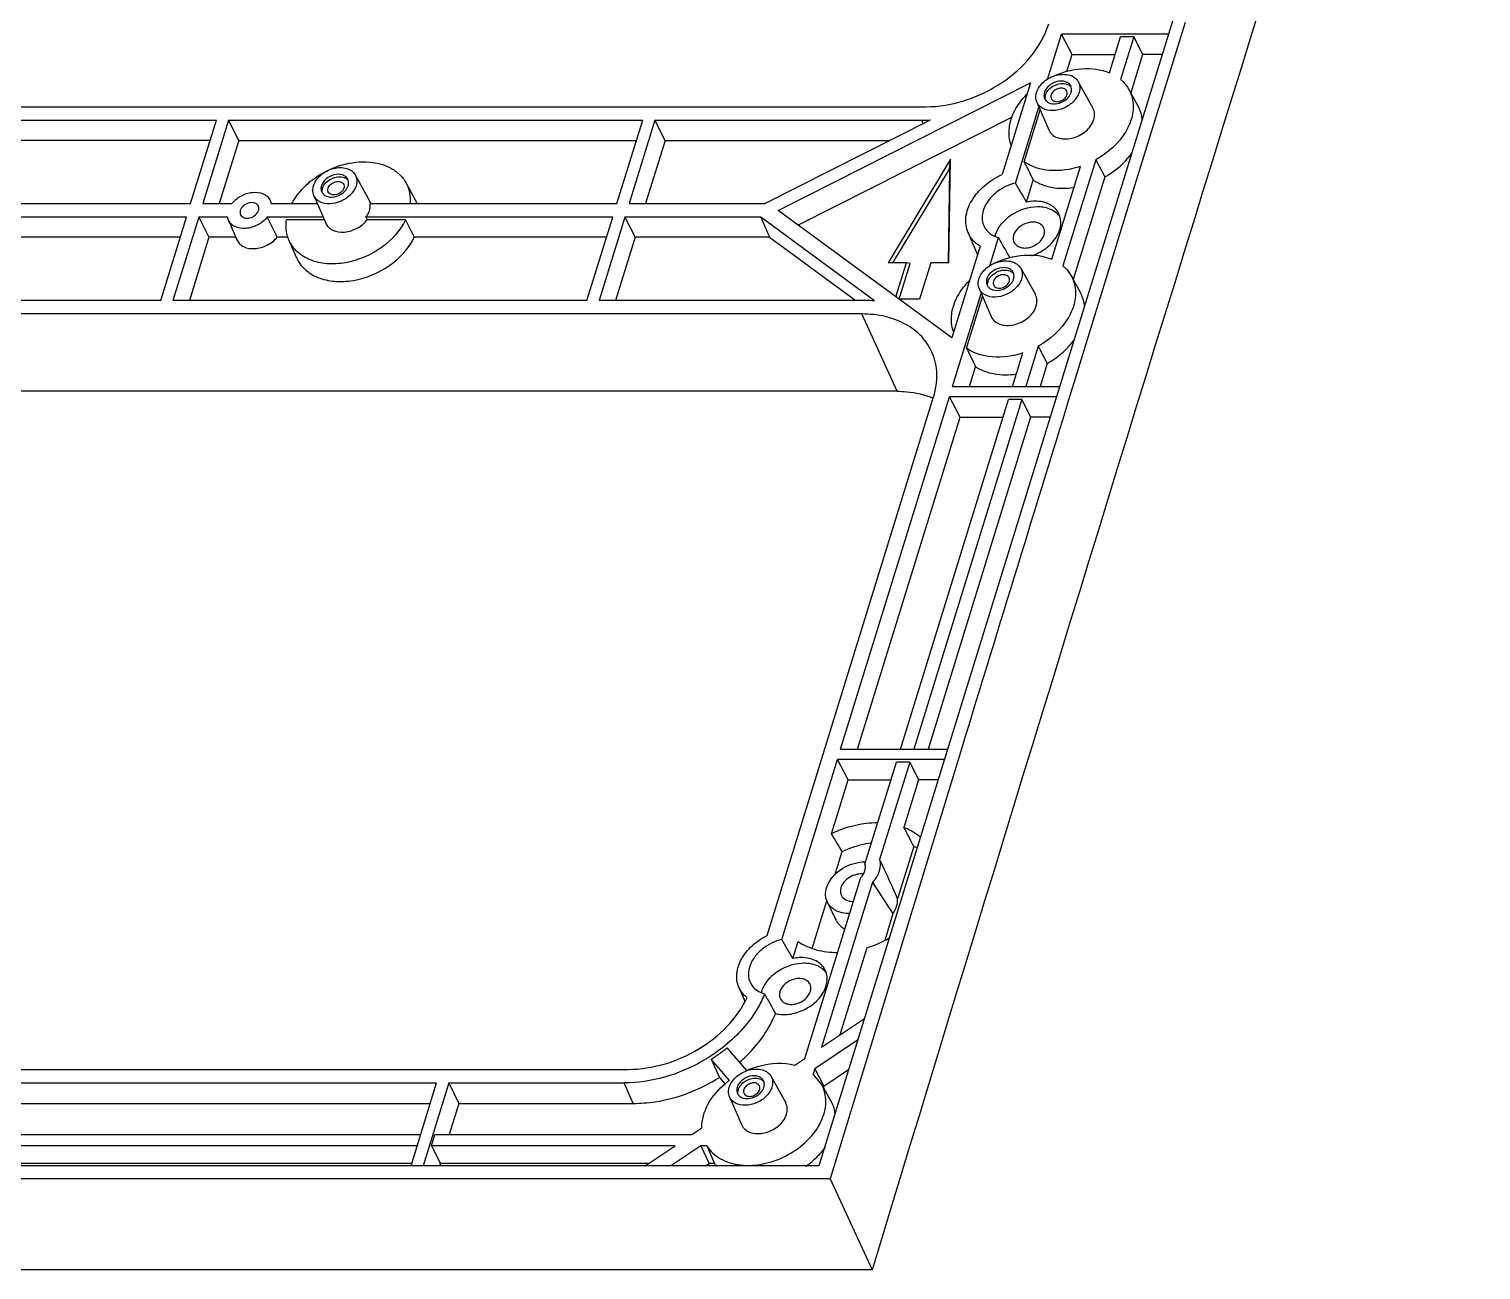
# Model space of a CAD drawing. Extents: x -1094 to 5067, y -562 to 305.
# Drawn here: x 143.8 to 198.7, y -179.6 to -132.7 of the extents above; entities that cross this region are included whole.
import ezdxf

# ---------------------------------------------------------------- set-up
doc = ezdxf.new("R2010")
doc.units = 0
doc.header["$LTSCALE"] = 1.21
doc.header["$MEASUREMENT"] = 0
doc.layers.get('0').update_dxf_attribs({"linetype": 'CONTINUOUS'})

msp = doc.modelspace()

# ---------------------------------------------------------------- linework, layer by layer
at = {"color": 7, "linetype": 'Continuous'}
for p, q in [((196.527, -101.523), (173.628, -175.625)), ((182.275, -134.556), (182.803, -132.848)), ((186.847, -132.848), (182.803, -132.848)), ((183.208, -133.611), (182.803, -132.848)), ((187.482, -132.401), (185.572, -138.574)), ((184.619, -134.303), (185.038, -132.946)), ((185.538, -132.946), (185.038, -132.946)), ((185.538, -132.946), (185.041, -134.556)), ((185.538, -132.946), (185.875, -133.611)), ((183.011, -134.251), (183.208, -133.611)), ((183.208, -133.611), (184.833, -133.611)), ((185.875, -133.611), (185.426, -135.065)), ((186.611, -133.611), (185.875, -133.611)), ((172.091, -139.507), (181.637, -134.685)), ((181.637, -134.685), (180.566, -138.15)), ((183.442, -134.643), (183.996, -135.642)), ((185.352, -134.932), (185.697, -135.552)), ((108.685, -135.59), (177.673, -135.59)), ((181.064, -138.476), (181.952, -135.601)), ((181.872, -135.414), (182.323, -136.463)), ((135.193, -136.099), (150.851, -136.099)), ((149.876, -139.252), (150.851, -136.099)), ((151.311, -136.099), (150.337, -139.252)), ((151.311, -136.099), (166.969, -136.099)), ((151.698, -136.862), (151.311, -136.099)), ((165.995, -139.252), (166.969, -136.099)), ((167.43, -136.099), (166.456, -139.252)), ((167.43, -136.099), (177.516, -136.099)), ((167.816, -136.862), (167.43, -136.099)), ((171.589, -139.252), (177.853, -136.088)), ((180.94, -135.982), (172.853, -140.066)), ((177.57, -136.218), (177.516, -136.099)), ((181.396, -137.668), (182, -135.712)), ((150.615, -136.862), (135.579, -136.862)), ((151.698, -136.862), (150.959, -139.252)), ((151.698, -136.862), (166.734, -136.862)), ((167.816, -136.862), (167.078, -139.252)), ((167.816, -136.862), (176.321, -136.862)), ((178.611, -137.574), (176.249, -141.49)), ((178.552, -141.49), (178.611, -137.574)), ((178.57, -137.947), (178.611, -137.574)), ((184.102, -137.593), (182.862, -141.606)), ((184.102, -137.593), (184.444, -138.244)), ((156.102, -138.168), (156.656, -139.167)), ((176.434, -141.49), (178.57, -137.947)), ((178.57, -137.947), (178.517, -141.49)), ((182.44, -141.353), (183.524, -137.846)), ((184.444, -138.244), (183.247, -142.115)), ((158.013, -138.457), (158.357, -139.077)), ((181.483, -139.193), (181.739, -138.366)), ((185.572, -138.574), (183.249, -146.109)), ((134.218, -139.252), (149.876, -139.252)), ((150.337, -139.252), (151.431, -139.252)), ((152.875, -139.101), (152.927, -139.252)), ((152.927, -139.252), (154.667, -139.252)), ((154.532, -138.939), (154.983, -139.988)), ((156.663, -139.252), (165.995, -139.252)), ((166.456, -139.252), (171.589, -139.252)), ((149.719, -139.761), (134.061, -139.761)), ((148.745, -142.914), (149.719, -139.761)), ((150.18, -139.761), (149.205, -142.914)), ((151.274, -139.761), (150.18, -139.761)), ((150.18, -139.761), (150.566, -140.524)), ((151.306, -139.871), (151.274, -139.761)), ((151.305, -139.871), (151.626, -140.619)), ((154.885, -139.761), (152.77, -139.761)), ((152.77, -139.761), (153.144, -140.524)), ((154.927, -139.858), (153.501, -139.858)), ((165.838, -139.761), (156.506, -139.761)), ((156.506, -139.761), (156.554, -139.858)), ((158, -139.858), (156.554, -139.858)), ((158, -139.858), (158.332, -140.524)), ((164.863, -142.914), (165.838, -139.761)), ((166.298, -139.761), (165.324, -142.914)), ((171.432, -139.761), (166.298, -139.761)), ((166.298, -139.761), (166.685, -140.524)), ((175.74, -142.925), (171.432, -139.761)), ((171.432, -139.761), (171.768, -140.524)), ((178.657, -144.328), (172.091, -139.507)), ((149.483, -140.524), (134.447, -140.524)), ((150.566, -140.524), (149.827, -142.914)), ((151.597, -140.524), (150.566, -140.524)), ((153.558, -140.524), (153.144, -140.524)), ((165.602, -140.524), (158.332, -140.524)), ((166.685, -140.524), (165.946, -142.914)), ((171.768, -140.524), (166.685, -140.524)), ((171.768, -140.524), (175.023, -142.914)), ((179.274, -140.35), (179.595, -141.098)), ((180.097, -141.606), (180.427, -140.537)), ((153.591, -140.627), (153.871, -141.279)), ((179.728, -140.863), (178.657, -144.328)), ((176.94, -141.49), (176.249, -141.49)), ((176.543, -142.775), (176.94, -141.49)), ((176.671, -142.861), (177.087, -141.516)), ((177.087, -141.516), (176.94, -141.49)), ((177.861, -141.49), (177.438, -142.861)), ((178.552, -141.49), (177.861, -141.49)), ((181.263, -141.693), (181.817, -142.692)), ((183.174, -141.982), (183.518, -142.602)), ((178.688, -146.165), (179.774, -142.651)), ((179.693, -142.464), (180.144, -143.513)), ((148.745, -142.914), (133.087, -142.914)), ((164.863, -142.914), (149.205, -142.914)), ((175.41, -142.914), (165.324, -142.914)), ((177.438, -142.861), (176.66, -142.861)), ((179.217, -144.717), (179.821, -142.762)), ((175.252, -143.423), (106.265, -143.423)), ((176.587, -146.343), (175.252, -143.423)), ((180.953, -146.165), (181.345, -144.896)), ((181.924, -144.643), (181.453, -146.165)), ((181.924, -144.643), (182.265, -145.294)), ((179.329, -146.165), (179.56, -145.416)), ((182.265, -145.294), (181.996, -146.165)), ((176.587, -146.343), (107.599, -146.343)), ((171.678, -166.912), (177.968, -146.556)), ((174.452, -159.873), (178.567, -146.556)), ((182.611, -146.556), (178.567, -146.556)), ((178.972, -147.319), (178.567, -146.556)), ((178.688, -146.165), (182.732, -146.165)), ((176.717, -159.873), (180.802, -146.654)), ((181.302, -146.654), (177.217, -159.873)), ((181.302, -146.654), (180.802, -146.654)), ((181.302, -146.654), (181.639, -147.319)), ((175.093, -159.873), (178.972, -147.319)), ((181.639, -147.319), (177.76, -159.873)), ((178.972, -147.319), (180.597, -147.319)), ((182.375, -147.319), (181.639, -147.319)), ((172.228, -167.067), (174.331, -160.265)), ((179.035, -159.825), (174.063, -176.115)), ((178.375, -160.265), (174.331, -160.265)), ((174.736, -161.027), (174.331, -160.265)), ((174.452, -159.873), (178.496, -159.873)), ((175.375, -164.217), (176.566, -160.362)), ((177.066, -160.362), (175.93, -164.038)), ((177.066, -160.362), (176.566, -160.362)), ((177.066, -160.362), (177.403, -161.027)), ((174.104, -163.073), (174.736, -161.027)), ((174.736, -161.027), (176.36, -161.027)), ((177.403, -161.027), (176.845, -162.834)), ((178.139, -161.027), (177.403, -161.027)), ((177.22, -163.546), (176.609, -165.524)), ((174.236, -164.632), (174.51, -163.743)), ((173.106, -171.559), (175.218, -164.723)), ((175.663, -164.903), (173.737, -171.134)), ((173.38, -167.402), (173.935, -165.604)), ((174.297, -166.358), (173.954, -165.658)), ((176.434, -166.09), (176.12, -167.106)), ((172.648, -167.784), (172.846, -167.142)), ((175.439, -167.381), (174.422, -170.672)), ((170.604, -168.866), (170.834, -169.4)), ((171.044, -168.704), (171.096, -168.793)), ((173.737, -171.134), (175.352, -170.047)), ((170.155, -171.161), (170.898, -172.018)), ((175.097, -170.87), (173.483, -171.957)), ((170.253, -172.39), (169.562, -171.593)), ((169.562, -171.593), (169.87, -172.279)), ((172.728, -171.813), (173.106, -171.559)), ((138.856, -171.975), (166.429, -171.975)), ((169.87, -172.279), (170.09, -172.532)), ((171.822, -172.243), (172.377, -173.242)), ((173.483, -171.957), (173.421, -172.156)), ((173.733, -172.532), (173.421, -172.156)), ((173.483, -171.957), (173.825, -172.606)), ((173.825, -172.606), (174.754, -171.98)), ((141.219, -172.485), (159.179, -172.485)), ((158.209, -175.625), (159.179, -172.485)), ((159.64, -172.485), (158.669, -175.625)), ((159.64, -172.485), (166.272, -172.485)), ((159.64, -172.485), (160.021, -173.263)), ((166.615, -173.263), (166.272, -172.485)), ((173.733, -172.532), (174.077, -173.152)), ((173.825, -172.606), (173.807, -172.665)), ((141.6, -173.263), (158.939, -173.263)), ((160.021, -173.263), (159.657, -174.441)), ((160.021, -173.263), (166.615, -173.263)), ((170.252, -173.013), (170.703, -174.063)), ((140.693, -174.441), (158.575, -174.441)), ((158.983, -174.866), (159.115, -174.441)), ((159.115, -174.441), (168.827, -174.441)), ((168.827, -174.441), (169.204, -174.187)), ((158.443, -174.866), (140.562, -174.866)), ((168.195, -174.866), (158.983, -174.866)), ((158.983, -174.866), (159.32, -175.531)), ((167.068, -175.625), (168.195, -174.866)), ((169.163, -174.866), (168.036, -175.625)), ((169.397, -174.866), (169.163, -174.866)), ((169.163, -174.866), (169.481, -175.531)), ((169.397, -174.866), (169.685, -175.531)), ((173.628, -175.625), (86.495, -175.625)), ((158.238, -175.531), (140.899, -175.531)), ((159.32, -175.531), (159.291, -175.625)), ((167.208, -175.531), (159.32, -175.531)), ((169.341, -175.625), (169.481, -175.531)), ((169.685, -175.531), (169.481, -175.531)), ((174.063, -176.115), (85.768, -176.115)), ((174.063, -176.115), (175.643, -179.557)), ((175.643, -179.557), (88.027, -179.557))]:
    msp.add_line(p, q, dxfattribs=at)
for centre, radius, start, end in [((8520.52, -2717.508), 8722.279, 162.5714954, 163.0837617), ((182.625, -134.849), 0.586, 321.2933, 324.404), ((177.514, -130.91), 5.189, 270.0186, 273.7499), ((156.433, -140.896), 3.204, 127.0254, 129.7373), ((156.362, -140.811), 3.094, 129.7232, 134.2649), ((155.286, -138.374), 0.586, 321.2933, 324.404), ((156.226, -139.405), 0.492, 19.3394, 28.9526), ((157.215, -139.711), 1.307, 20.8091, 29.0173), ((181.283, -140.741), 1.024, 163.0667, 164.9972), ((180.585, -140.672), 1.078, 203.2556, 207.3287), ((180.447, -141.899), 0.586, 321.2933, 324.404), ((175.411, -147.793), 4.879, 86.1329, 90.0204), ((176.384, -165.661), 2.275, 64.8783, 68.4287), ((175.237, -165.312), 0.723, 90.017, 93.0182), ((175.237, -165.268), 0.679, 83.7346, 90.0399), ((174.916, -164.908), 0.719, 270.0064, 271.8806), ((174.173, -163.266), 4.306, 287.11, 299.6086), ((172.446, -169.332), 1.022, 162.8198, 165.5649), ((505.717, 14.393), 381.217, 208.77692, 208.9046), ((166.218, -166.376), 6.196, 302.6554, 309.4463), ((172.16, -174.978), 3.215, 126.387, 129.6527), ((171.006, -172.449), 0.586, 321.2933, 324.404), ((170.801, -174.831), 1.318, 212.1165, 217.6136), ((171.257, -173.004), 3.242, 305.8419, 312.3952)]:
    msp.add_arc(centre, radius, start, end, dxfattribs=at)
for centre, major_axis, ratio, start_param, end_param in [((218.676, -200.8), (-41.073, 72.431), 0.032627, 0.494112, 0.51344), ((183.442, -144.251), (-9.248, 16.339), 0.043723, -1.280913, -1.234415), ((183.442, -144.251), (-9.248, 16.339), 0.043723, 1.316824, 1.363321), ((216.498, -207.85), (-41.073, 72.431), 0.032627, 0.494112, 0.51344), ((164.967, -144.507), (-30.142, 55.674), 0.028928, -1.935422, -1.921851), ((185.195, -185.727), (-21.018, 37.135), 0.043723, -0.962208, -0.939672), ((164.967, -144.507), (-12.057, 22.27), 0.028928, 3.463296, 3.627303), ((164.967, -144.507), (-12.057, 22.27), 0.028928, -3.57067, -3.406662), ((174.607, -172.842), (-9.248, 16.339), 0.043723, -1.280913, -1.234415)]:
    msp.add_ellipse(centre, major_axis=major_axis, ratio=ratio, start_param=start_param, end_param=end_param, dxfattribs=at)
for points, knots in [([(177.673, -135.59), (178.174, -135.59), (178.939, -135.459), (179.892, -135.077), (181.16, -134.353), (182.047, -133.358), (182.325, -132.457)], [0, 0, 0, 0, 0.254733, 0.387285, 0.51995, 1, 1, 1, 1]), ([(181.861, -135.049), (181.909, -134.893), (182.128, -134.603), (182.522, -134.402), (182.869, -134.353), (183.11, -134.382), (183.313, -134.478), (183.409, -134.585), (183.442, -134.643)], [0, 0, 0, 0, 0.250871, 0.527818, 0.661895, 0.785506, 0.897122, 1, 1, 1, 1]), ([(182.44, -134.453), (182.795, -134.287), (183.526, -134.081), (184.295, -134.169), (184.619, -134.303)], [0, 0, 0, 0, 0.527967, 1, 1, 1, 1]), ([(181.872, -135.414), (181.86, -135.386), (181.822, -135.269), (181.833, -135.138), (181.861, -135.049)], [0, 0, 0, 0, 0.240745, 1, 1, 1, 1]), ([(182.16, -135.049), (182.154, -135.07), (182.135, -135.15), (182.146, -135.237), (182.173, -135.291)], [0, 0, 0, 0, 0.266142, 1, 1, 1, 1]), ([(183.16, -134.807), (183.142, -134.769), (183.084, -134.698), (182.908, -134.608), (182.628, -134.616), (182.332, -134.765), (182.191, -134.95), (182.16, -135.049)], [0, 0, 0, 0, 0.102851, 0.214002, 0.469135, 0.747505, 1, 1, 1, 1]), ([(182.206, -135.142), (182.254, -134.986), (182.515, -134.734), (182.876, -134.684), (183.027, -134.744)], [0, 0, 0, 0, 0.500657, 1, 1, 1, 1]), ([(183.004, -134.999), (182.982, -134.953), (182.879, -134.879), (182.69, -134.887), (182.515, -134.974), (182.431, -135.084), (182.413, -135.142)], [0, 0, 0, 0, 0.210577, 0.466786, 0.746326, 1, 1, 1, 1]), ([(183.012, -135.142), (183.016, -135.13), (183.026, -135.083), (183.02, -135.031), (183.004, -134.999)], [0, 0, 0, 0, 0.265722, 1, 1, 1, 1]), ([(183.027, -134.744), (183.041, -134.749), (183.091, -134.771), (183.136, -134.805), (183.163, -134.836)], [0, 0, 0, 0, 0.261757, 1, 1, 1, 1]), ([(183.102, -135.19), (183.11, -135.179), (183.139, -135.135), (183.162, -135.086), (183.173, -135.049)], [0, 0, 0, 0, 0.260848, 1, 1, 1, 1]), ([(183.173, -135.049), (183.18, -135.028), (183.198, -134.948), (183.187, -134.861), (183.16, -134.807)], [0, 0, 0, 0, 0.266142, 1, 1, 1, 1]), ([(183.473, -135.049), (183.463, -135.079), (183.415, -135.204), (183.334, -135.314), (183.263, -135.387)], [0, 0, 0, 0, 0.235693, 1, 1, 1, 1]), ([(183.442, -134.643), (183.474, -134.702), (183.514, -134.84), (183.494, -134.981), (183.473, -135.049)], [0, 0, 0, 0, 0.482582, 1, 1, 1, 1]), ([(185.041, -134.556), (185.072, -134.583), (185.193, -134.693), (185.293, -134.825), (185.352, -134.932)], [0, 0, 0, 0, 0.254495, 1, 1, 1, 1]), ([(185.352, -134.932), (185.444, -135.096), (185.556, -135.485), (185.499, -135.882), (185.44, -136.075)], [0, 0, 0, 0, 0.482423, 1, 1, 1, 1]), ([(180.9, -136.075), (180.927, -135.99), (181.064, -135.637), (181.293, -135.324), (181.495, -135.118)], [0, 0, 0, 0, 0.236106, 1, 1, 1, 1]), ([(183.263, -135.387), (183.16, -135.493), (182.91, -135.661), (182.493, -135.762), (182.1, -135.697), (181.915, -135.515), (181.872, -135.414)], [0, 0, 0, 0, 0.277966, 0.552022, 0.793061, 1, 1, 1, 1]), ([(182.173, -135.291), (182.193, -135.332), (182.257, -135.408), (182.451, -135.497), (182.626, -135.482), (182.735, -135.448)], [0, 0, 0, 0, 0.21713, 0.453913, 1, 1, 1, 1]), ([(182.413, -135.142), (182.409, -135.155), (182.399, -135.202), (182.405, -135.254), (182.421, -135.286)], [0, 0, 0, 0, 0.265722, 1, 1, 1, 1]), ([(182.421, -135.286), (182.443, -135.331), (182.546, -135.406), (182.735, -135.397), (182.91, -135.31), (182.994, -135.201), (183.012, -135.142)], [0, 0, 0, 0, 0.210577, 0.466786, 0.746326, 1, 1, 1, 1]), ([(182.735, -135.448), (182.769, -135.437), (182.9, -135.386), (183.017, -135.297), (183.082, -135.216)], [0, 0, 0, 0, 0.255451, 1, 1, 1, 1]), ([(185.858, -136.091), (185.854, -136.043), (185.829, -135.856), (185.765, -135.675), (185.697, -135.552)], [0, 0, 0, 0, 0.254441, 1, 1, 1, 1]), ([(180.905, -137.037), (180.851, -136.889), (180.796, -136.561), (180.851, -136.235), (180.9, -136.075)], [0, 0, 0, 0, 0.483386, 1, 1, 1, 1]), ([(182.323, -136.463), (182.351, -136.53), (182.444, -136.656), (182.656, -136.774), (182.916, -136.818), (183.296, -136.776), (183.733, -136.563), (183.976, -136.246), (184.029, -136.075)], [0, 0, 0, 0, 0.102468, 0.212657, 0.335049, 0.468751, 0.747192, 1, 1, 1, 1]), ([(184.029, -136.075), (184.052, -136.002), (184.073, -135.852), (184.03, -135.705), (183.996, -135.642)], [0, 0, 0, 0, 0.517439, 1, 1, 1, 1]), ([(185.44, -136.075), (185.393, -136.226), (185.109, -136.854), (184.562, -137.338), (184.102, -137.593)], [0, 0, 0, 0, 0.230865, 1, 1, 1, 1]), ([(154.503, -138.338), (154.795, -138.117), (155.443, -137.779), (156.474, -137.606), (157.289, -137.781), (157.775, -138.12), (157.948, -138.34), (158.013, -138.457)], [0, 0, 0, 0, 0.280615, 0.550281, 0.78913, 0.897085, 1, 1, 1, 1]), ([(183.524, -137.846), (183.152, -137.969), (182.411, -138.084), (181.672, -137.864), (181.396, -137.668)], [0, 0, 0, 0, 0.535828, 1, 1, 1, 1]), ([(184.444, -138.244), (184.548, -138.186), (184.937, -137.94), (185.278, -137.613), (185.474, -137.333)], [0, 0, 0, 0, 0.258671, 1, 1, 1, 1]), ([(154.521, -138.574), (154.569, -138.418), (154.788, -138.128), (155.182, -137.927), (155.529, -137.878), (155.77, -137.907), (155.973, -138.003), (156.07, -138.11), (156.102, -138.168)], [0, 0, 0, 0, 0.250871, 0.527818, 0.661895, 0.785506, 0.897122, 1, 1, 1, 1]), ([(155.821, -138.332), (155.802, -138.294), (155.744, -138.223), (155.569, -138.133), (155.288, -138.141), (154.992, -138.29), (154.851, -138.475), (154.821, -138.574)], [0, 0, 0, 0, 0.102851, 0.214002, 0.469135, 0.747505, 1, 1, 1, 1]), ([(154.866, -138.667), (154.915, -138.511), (155.176, -138.259), (155.536, -138.209), (155.688, -138.269)], [0, 0, 0, 0, 0.500657, 1, 1, 1, 1]), ([(155.688, -138.269), (155.701, -138.274), (155.751, -138.296), (155.797, -138.33), (155.824, -138.361)], [0, 0, 0, 0, 0.261757, 1, 1, 1, 1]), ([(155.834, -138.574), (155.84, -138.553), (155.858, -138.473), (155.847, -138.386), (155.821, -138.332)], [0, 0, 0, 0, 0.266142, 1, 1, 1, 1]), ([(156.102, -138.168), (156.134, -138.227), (156.174, -138.365), (156.154, -138.506), (156.133, -138.574)], [0, 0, 0, 0, 0.482582, 1, 1, 1, 1]), ([(179.274, -140.35), (179.196, -140.17), (179.145, -139.733), (179.391, -139.094), (179.882, -138.534), (180.324, -138.258), (180.566, -138.15)], [0, 0, 0, 0, 0.211368, 0.448481, 0.715478, 1, 1, 1, 1]), ([(151.431, -139.252), (151.523, -139.134), (151.764, -138.938), (152.188, -138.8), (152.604, -138.831), (152.82, -139), (152.875, -139.101)], [0, 0, 0, 0, 0.270818, 0.545731, 0.791565, 1, 1, 1, 1]), ([(153.707, -139.25), (153.737, -139.191), (153.876, -138.954), (154.053, -138.741), (154.202, -138.596)], [0, 0, 0, 0, 0.240851, 1, 1, 1, 1]), ([(154.532, -138.939), (154.52, -138.911), (154.483, -138.794), (154.494, -138.663), (154.521, -138.574)], [0, 0, 0, 0, 0.240745, 1, 1, 1, 1]), ([(154.821, -138.574), (154.814, -138.595), (154.796, -138.675), (154.807, -138.762), (154.833, -138.816)], [0, 0, 0, 0, 0.266142, 1, 1, 1, 1]), ([(154.833, -138.816), (154.853, -138.857), (154.917, -138.933), (155.111, -139.022), (155.287, -139.007), (155.396, -138.973)], [0, 0, 0, 0, 0.21713, 0.453913, 1, 1, 1, 1]), ([(155.081, -138.811), (155.065, -138.779), (155.059, -138.727), (155.07, -138.68), (155.074, -138.667)], [0, 0, 0, 0, 0.734251, 1, 1, 1, 1]), ([(155.074, -138.667), (155.092, -138.609), (155.175, -138.499), (155.35, -138.412), (155.539, -138.403), (155.642, -138.478), (155.665, -138.524)], [0, 0, 0, 0, 0.253583, 0.533158, 0.78938, 1, 1, 1, 1]), ([(155.672, -138.667), (155.654, -138.726), (155.571, -138.835), (155.395, -138.922), (155.206, -138.931), (155.104, -138.856), (155.081, -138.811)], [0, 0, 0, 0, 0.253583, 0.533158, 0.78938, 1, 1, 1, 1]), ([(155.396, -138.973), (155.43, -138.962), (155.56, -138.91), (155.678, -138.822), (155.743, -138.741)], [0, 0, 0, 0, 0.255451, 1, 1, 1, 1]), ([(155.665, -138.524), (155.68, -138.556), (155.687, -138.608), (155.676, -138.655), (155.672, -138.667)], [0, 0, 0, 0, 0.734251, 1, 1, 1, 1]), ([(155.762, -138.715), (155.77, -138.704), (155.799, -138.66), (155.822, -138.611), (155.834, -138.574)], [0, 0, 0, 0, 0.260848, 1, 1, 1, 1]), ([(156.133, -138.574), (156.124, -138.604), (156.075, -138.729), (155.995, -138.839), (155.924, -138.912)], [0, 0, 0, 0, 0.235693, 1, 1, 1, 1]), ([(158.013, -138.457), (158.078, -138.574), (158.172, -138.835), (158.183, -139.112), (158.171, -139.25)], [0, 0, 0, 0, 0.490785, 1, 1, 1, 1]), ([(181.064, -138.476), (180.857, -138.525), (180.466, -138.695), (180.016, -139.105), (179.771, -139.61), (179.81, -139.971), (179.88, -140.112)], [0, 0, 0, 0, 0.281432, 0.552655, 0.791778, 1, 1, 1, 1]), ([(181.739, -138.366), (181.948, -138.502), (182.463, -138.684), (183.002, -138.681), (183.279, -138.642)], [0, 0, 0, 0, 0.471422, 1, 1, 1, 1]), ([(152.437, -139.341), (152.411, -139.288), (152.293, -139.202), (152.074, -139.212), (151.872, -139.313), (151.776, -139.439), (151.755, -139.507)], [0, 0, 0, 0, 0.210577, 0.466786, 0.746326, 1, 1, 1, 1]), ([(152.446, -139.507), (152.45, -139.492), (152.463, -139.438), (152.455, -139.378), (152.437, -139.341)], [0, 0, 0, 0, 0.265722, 1, 1, 1, 1]), ([(155.924, -138.912), (155.821, -139.018), (155.571, -139.186), (155.154, -139.287), (154.76, -139.222), (154.575, -139.04), (154.532, -138.939)], [0, 0, 0, 0, 0.277966, 0.552022, 0.793061, 1, 1, 1, 1]), ([(156.639, -139.507), (156.645, -139.485), (156.667, -139.402), (156.672, -139.315), (156.663, -139.252)], [0, 0, 0, 0, 0.260995, 1, 1, 1, 1]), ([(180.304, -140.443), (180.398, -140.132), (180.881, -139.584), (181.556, -139.362), (181.904, -139.362)], [0, 0, 0, 0, 0.482781, 1, 1, 1, 1]), ([(181.805, -139.16), (181.779, -139.16), (181.671, -139.163), (181.563, -139.177), (181.483, -139.193)], [0, 0, 0, 0, 0.244953, 1, 1, 1, 1]), ([(182.707, -139.631), (182.635, -139.484), (182.357, -139.224), (181.994, -139.16), (181.805, -139.16)], [0, 0, 0, 0, 0.463581, 1, 1, 1, 1]), ([(181.904, -139.362), (181.969, -139.362), (182.209, -139.377), (182.449, -139.463), (182.588, -139.57)], [0, 0, 0, 0, 0.270639, 1, 1, 1, 1]), ([(152.77, -139.761), (152.675, -139.883), (152.423, -140.084), (151.986, -140.22), (151.614, -140.173), (151.398, -140.026), (151.328, -139.924), (151.305, -139.871)], [0, 0, 0, 0, 0.272089, 0.547138, 0.790349, 0.897928, 1, 1, 1, 1]), ([(151.755, -139.507), (151.751, -139.521), (151.738, -139.575), (151.746, -139.635), (151.764, -139.672)], [0, 0, 0, 0, 0.265722, 1, 1, 1, 1]), ([(151.764, -139.672), (151.79, -139.725), (151.908, -139.811), (152.126, -139.801), (152.329, -139.7), (152.425, -139.574), (152.446, -139.507)], [0, 0, 0, 0, 0.210577, 0.466786, 0.746326, 1, 1, 1, 1]), ([(153.591, -140.627), (153.566, -140.568), (153.481, -140.322), (153.472, -140.053), (153.501, -139.858)], [0, 0, 0, 0, 0.244076, 1, 1, 1, 1]), ([(158, -139.858), (157.803, -140.278), (157.124, -141.016), (155.994, -141.496), (155.045, -141.554), (154.407, -141.418), (153.89, -141.109), (153.663, -140.793), (153.591, -140.627)], [0, 0, 0, 0, 0.260001, 0.537357, 0.668764, 0.789054, 0.897999, 1, 1, 1, 1]), ([(154.983, -139.988), (155.008, -140.046), (155.082, -140.154), (155.316, -140.312), (155.717, -140.359), (156.186, -140.209), (156.454, -139.991), (156.554, -139.858)], [0, 0, 0, 0, 0.102061, 0.209723, 0.453381, 0.728678, 1, 1, 1, 1]), ([(156.506, -139.761), (156.521, -139.741), (156.576, -139.662), (156.618, -139.574), (156.639, -139.507)], [0, 0, 0, 0, 0.260923, 1, 1, 1, 1]), ([(182.133, -140.164), (182.111, -140.12), (182.046, -140.04), (181.902, -139.966), (181.729, -139.941), (181.478, -139.973), (181.19, -140.116), (181.031, -140.326), (180.996, -140.439)], [0, 0, 0, 0, 0.102603, 0.213486, 0.336503, 0.470415, 0.748114, 1, 1, 1, 1]), ([(181.68, -141.222), (181.869, -141.158), (182.219, -140.975), (182.614, -140.572), (182.816, -140.094), (182.771, -139.763), (182.707, -139.631)], [0, 0, 0, 0, 0.283868, 0.553186, 0.790689, 1, 1, 1, 1]), ([(151.627, -140.619), (151.65, -140.674), (151.721, -140.778), (151.943, -140.932), (152.325, -140.984), (152.778, -140.85), (153.042, -140.648), (153.144, -140.524)], [0, 0, 0, 0, 0.102097, 0.209553, 0.452052, 0.726689, 1, 1, 1, 1]), ([(153.871, -141.279), (153.944, -141.447), (154.172, -141.766), (154.693, -142.079), (155.335, -142.218), (156.293, -142.164), (157.437, -141.686), (158.129, -140.946), (158.332, -140.524)], [0, 0, 0, 0, 0.101967, 0.21081, 0.330918, 0.462118, 0.739354, 1, 1, 1, 1]), ([(179.728, -140.863), (179.627, -140.801), (179.445, -140.653), (179.318, -140.454), (179.274, -140.35)], [0, 0, 0, 0, 0.509495, 1, 1, 1, 1]), ([(179.88, -140.112), (179.929, -140.214), (180.088, -140.402), (180.308, -140.504), (180.427, -140.537)], [0, 0, 0, 0, 0.478501, 1, 1, 1, 1]), ([(180.996, -140.439), (180.988, -140.463), (180.968, -140.553), (180.98, -140.653), (181.01, -140.714)], [0, 0, 0, 0, 0.266142, 1, 1, 1, 1]), ([(181.01, -140.714), (181.032, -140.757), (181.097, -140.838), (181.241, -140.911), (181.414, -140.937), (181.665, -140.905), (181.952, -140.762), (182.112, -140.552), (182.147, -140.439)], [0, 0, 0, 0, 0.102603, 0.213486, 0.336503, 0.470415, 0.748114, 1, 1, 1, 1]), ([(182.147, -140.439), (182.154, -140.415), (182.175, -140.324), (182.163, -140.225), (182.133, -140.164)], [0, 0, 0, 0, 0.266142, 1, 1, 1, 1]), ([(179.682, -142.099), (179.73, -141.943), (179.949, -141.653), (180.343, -141.451), (180.69, -141.403), (180.931, -141.432), (181.134, -141.528), (181.231, -141.635), (181.263, -141.693)], [0, 0, 0, 0, 0.250871, 0.527818, 0.661895, 0.785506, 0.897122, 1, 1, 1, 1]), ([(180.261, -141.503), (180.616, -141.336), (181.347, -141.131), (182.116, -141.219), (182.44, -141.353)], [0, 0, 0, 0, 0.527967, 1, 1, 1, 1]), ([(182.862, -141.606), (182.894, -141.633), (183.014, -141.743), (183.115, -141.875), (183.174, -141.982)], [0, 0, 0, 0, 0.254495, 1, 1, 1, 1]), ([(178.722, -143.125), (178.748, -143.04), (178.885, -142.687), (179.114, -142.374), (179.316, -142.168)], [0, 0, 0, 0, 0.236106, 1, 1, 1, 1]), ([(179.693, -142.464), (179.681, -142.436), (179.643, -142.319), (179.655, -142.188), (179.682, -142.099)], [0, 0, 0, 0, 0.240745, 1, 1, 1, 1]), ([(179.981, -142.099), (179.975, -142.12), (179.957, -142.2), (179.968, -142.287), (179.994, -142.341)], [0, 0, 0, 0, 0.266142, 1, 1, 1, 1]), ([(180.982, -141.857), (180.963, -141.819), (180.905, -141.748), (180.73, -141.658), (180.449, -141.666), (180.153, -141.815), (180.012, -142), (179.981, -142.099)], [0, 0, 0, 0, 0.102851, 0.214002, 0.469135, 0.747505, 1, 1, 1, 1]), ([(180.027, -142.192), (180.075, -142.036), (180.337, -141.784), (180.697, -141.734), (180.849, -141.794)], [0, 0, 0, 0, 0.500657, 1, 1, 1, 1]), ([(180.234, -142.192), (180.231, -142.205), (180.22, -142.252), (180.226, -142.304), (180.242, -142.335)], [0, 0, 0, 0, 0.265722, 1, 1, 1, 1]), ([(180.826, -142.049), (180.803, -142.003), (180.7, -141.928), (180.511, -141.937), (180.336, -142.024), (180.253, -142.134), (180.234, -142.192)], [0, 0, 0, 0, 0.210577, 0.466786, 0.746326, 1, 1, 1, 1]), ([(180.242, -142.335), (180.265, -142.381), (180.367, -142.456), (180.556, -142.447), (180.732, -142.36), (180.815, -142.251), (180.833, -142.192)], [0, 0, 0, 0, 0.210577, 0.466786, 0.746326, 1, 1, 1, 1]), ([(180.833, -142.192), (180.837, -142.18), (180.848, -142.133), (180.841, -142.081), (180.826, -142.049)], [0, 0, 0, 0, 0.265722, 1, 1, 1, 1]), ([(180.849, -141.794), (180.862, -141.799), (180.912, -141.821), (180.958, -141.855), (180.985, -141.886)], [0, 0, 0, 0, 0.261757, 1, 1, 1, 1]), ([(180.923, -142.24), (180.931, -142.229), (180.96, -142.185), (180.983, -142.136), (180.995, -142.099)], [0, 0, 0, 0, 0.260848, 1, 1, 1, 1]), ([(180.995, -142.099), (181.001, -142.078), (181.019, -141.998), (181.008, -141.911), (180.982, -141.857)], [0, 0, 0, 0, 0.266142, 1, 1, 1, 1]), ([(181.294, -142.099), (181.285, -142.129), (181.236, -142.254), (181.156, -142.364), (181.084, -142.437)], [0, 0, 0, 0, 0.235693, 1, 1, 1, 1]), ([(181.263, -141.693), (181.295, -141.752), (181.335, -141.89), (181.315, -142.031), (181.294, -142.099)], [0, 0, 0, 0, 0.482582, 1, 1, 1, 1]), ([(183.174, -141.982), (183.265, -142.146), (183.377, -142.535), (183.321, -142.932), (183.261, -143.125)], [0, 0, 0, 0, 0.482423, 1, 1, 1, 1]), ([(181.084, -142.437), (180.981, -142.543), (180.732, -142.711), (180.315, -142.812), (179.921, -142.747), (179.736, -142.565), (179.693, -142.464)], [0, 0, 0, 0, 0.277966, 0.552022, 0.793061, 1, 1, 1, 1]), ([(179.994, -142.341), (180.014, -142.382), (180.078, -142.458), (180.272, -142.547), (180.448, -142.532), (180.557, -142.498)], [0, 0, 0, 0, 0.21713, 0.453913, 1, 1, 1, 1]), ([(180.557, -142.498), (180.591, -142.487), (180.721, -142.435), (180.838, -142.347), (180.904, -142.266)], [0, 0, 0, 0, 0.255451, 1, 1, 1, 1]), ([(181.85, -143.125), (181.873, -143.052), (181.894, -142.902), (181.852, -142.754), (181.817, -142.692)], [0, 0, 0, 0, 0.517439, 1, 1, 1, 1]), ([(183.68, -143.141), (183.676, -143.093), (183.651, -142.906), (183.586, -142.725), (183.518, -142.602)], [0, 0, 0, 0, 0.254441, 1, 1, 1, 1]), ([(178.726, -144.086), (178.672, -143.939), (178.617, -143.611), (178.672, -143.285), (178.722, -143.125)], [0, 0, 0, 0, 0.483386, 1, 1, 1, 1]), ([(180.144, -143.513), (180.173, -143.58), (180.266, -143.706), (180.478, -143.824), (180.738, -143.867), (181.117, -143.826), (181.554, -143.612), (181.798, -143.296), (181.85, -143.125)], [0, 0, 0, 0, 0.102468, 0.212657, 0.335049, 0.468751, 0.747192, 1, 1, 1, 1]), ([(183.261, -143.125), (183.214, -143.276), (182.93, -143.903), (182.384, -144.388), (181.924, -144.643)], [0, 0, 0, 0, 0.230865, 1, 1, 1, 1]), ([(177.919, -144.89), (177.823, -144.666), (177.542, -144.241), (176.914, -143.769), (176.127, -143.482), (175.551, -143.423), (175.252, -143.423)], [0, 0, 0, 0, 0.227002, 0.464614, 0.721387, 1, 1, 1, 1]), ([(182.265, -145.294), (182.369, -145.236), (182.759, -144.99), (183.1, -144.662), (183.296, -144.383)], [0, 0, 0, 0, 0.258671, 1, 1, 1, 1]), ([(177.968, -146.556), (178.054, -146.277), (178.145, -145.708), (178.026, -145.14), (177.919, -144.89)], [0, 0, 0, 0, 0.517157, 1, 1, 1, 1]), ([(181.345, -144.896), (180.973, -145.019), (180.233, -145.134), (179.494, -144.914), (179.217, -144.717)], [0, 0, 0, 0, 0.535828, 1, 1, 1, 1]), ([(179.56, -145.416), (179.77, -145.552), (180.284, -145.734), (180.823, -145.731), (181.1, -145.691)], [0, 0, 0, 0, 0.471422, 1, 1, 1, 1]), ([(176.587, -146.343), (176.709, -146.343), (177.175, -146.364), (177.64, -146.471), (177.955, -146.608)], [0, 0, 0, 0, 0.262871, 1, 1, 1, 1]), ([(175.856, -162.66), (175.71, -162.659), (175.107, -162.693), (174.515, -162.874), (174.104, -163.073)], [0, 0, 0, 0, 0.241709, 1, 1, 1, 1]), ([(177.476, -163.205), (177.431, -163.166), (177.239, -163.014), (177.018, -162.899), (176.845, -162.834)], [0, 0, 0, 0, 0.242314, 1, 1, 1, 1]), ([(174.51, -163.743), (174.6, -163.701), (174.957, -163.55), (175.336, -163.447), (175.622, -163.402)], [0, 0, 0, 0, 0.253217, 1, 1, 1, 1]), ([(173.925, -165.108), (173.999, -164.868), (174.346, -164.428), (174.843, -164.203), (175.114, -164.153)], [0, 0, 0, 0, 0.47686, 1, 1, 1, 1]), ([(175.93, -164.038), (175.968, -164.177), (175.945, -164.507), (175.774, -164.778), (175.663, -164.903)], [0, 0, 0, 0, 0.463671, 1, 1, 1, 1]), ([(174.989, -164.629), (174.897, -164.658), (174.725, -164.745), (174.53, -164.94), (174.429, -165.173), (174.45, -165.335), (174.481, -165.399)], [0, 0, 0, 0, 0.283504, 0.553165, 0.790922, 1, 1, 1, 1]), ([(175.218, -164.723), (175.287, -164.652), (175.394, -164.495), (175.402, -164.297), (175.375, -164.217)], [0, 0, 0, 0, 0.540013, 1, 1, 1, 1]), ([(173.954, -165.658), (173.914, -165.577), (173.868, -165.39), (173.896, -165.2), (173.925, -165.108)], [0, 0, 0, 0, 0.482558, 1, 1, 1, 1]), ([(174.304, -165.99), (174.265, -165.971), (174.123, -165.892), (174.007, -165.766), (173.954, -165.658)], [0, 0, 0, 0, 0.263333, 1, 1, 1, 1]), ([(174.481, -165.399), (174.516, -165.47), (174.65, -165.596), (174.825, -165.626), (174.916, -165.626)], [0, 0, 0, 0, 0.463516, 1, 1, 1, 1]), ([(176.571, -165.807), (176.578, -165.783), (176.603, -165.691), (176.612, -165.594), (176.609, -165.524)], [0, 0, 0, 0, 0.259109, 1, 1, 1, 1]), ([(174.797, -166.086), (174.753, -166.087), (174.584, -166.082), (174.416, -166.042), (174.304, -165.99)], [0, 0, 0, 0, 0.264562, 1, 1, 1, 1]), ([(176.434, -166.09), (176.449, -166.067), (176.504, -165.978), (176.548, -165.881), (176.571, -165.807)], [0, 0, 0, 0, 0.259107, 1, 1, 1, 1]), ([(174.297, -166.358), (174.313, -166.39), (174.39, -166.519), (174.511, -166.618), (174.611, -166.671)], [0, 0, 0, 0, 0.243858, 1, 1, 1, 1]), ([(170.604, -168.866), (170.536, -168.708), (170.487, -168.329), (170.686, -167.769), (171.097, -167.269), (171.472, -167.015), (171.678, -166.912)], [0, 0, 0, 0, 0.212303, 0.449005, 0.715038, 1, 1, 1, 1]), ([(171.526, -167.403), (171.414, -167.489), (171.216, -167.681), (171.017, -168.021), (170.945, -168.378), (170.996, -168.606), (171.044, -168.704)], [0, 0, 0, 0, 0.284973, 0.546821, 0.782407, 1, 1, 1, 1]), ([(172.846, -167.142), (173.051, -167.283), (173.541, -167.498), (174.069, -167.557), (174.343, -167.555)], [0, 0, 0, 0, 0.475672, 1, 1, 1, 1]), ([(171.984, -168.335), (172.062, -168.275), (172.387, -168.065), (172.78, -167.953), (173.069, -167.953)], [0, 0, 0, 0, 0.255006, 1, 1, 1, 1]), ([(172.97, -167.751), (172.943, -167.751), (172.835, -167.754), (172.728, -167.768), (172.648, -167.784)], [0, 0, 0, 0, 0.244953, 1, 1, 1, 1]), ([(173.871, -168.223), (173.799, -168.076), (173.522, -167.815), (173.159, -167.751), (172.97, -167.751)], [0, 0, 0, 0, 0.463592, 1, 1, 1, 1]), ([(173.069, -167.953), (173.129, -167.953), (173.351, -167.966), (173.573, -168.038), (173.708, -168.129)], [0, 0, 0, 0, 0.268676, 1, 1, 1, 1]), ([(171.47, -169.03), (171.49, -168.966), (171.602, -168.696), (171.807, -168.471), (171.984, -168.335)], [0, 0, 0, 0, 0.232977, 1, 1, 1, 1]), ([(173.297, -168.755), (173.276, -168.712), (173.21, -168.631), (173.067, -168.558), (172.893, -168.533), (172.642, -168.564), (172.355, -168.708), (172.195, -168.917), (172.16, -169.03)], [0, 0, 0, 0, 0.102603, 0.213486, 0.336503, 0.470415, 0.748114, 1, 1, 1, 1]), ([(173.613, -169.319), (173.756, -169.162), (173.924, -168.884), (173.96, -168.484), (173.91, -168.302), (173.871, -168.223)], [0, 0, 0, 0, 0.537046, 0.77519, 1, 1, 1, 1]), ([(173.708, -168.129), (173.726, -168.141), (173.797, -168.193), (173.859, -168.255), (173.898, -168.307)], [0, 0, 0, 0, 0.256133, 1, 1, 1, 1]), ([(170.917, -169.264), (170.883, -169.237), (170.754, -169.126), (170.654, -168.982), (170.604, -168.866)], [0, 0, 0, 0, 0.256301, 1, 1, 1, 1]), ([(171.096, -168.793), (171.15, -168.872), (171.296, -169.014), (171.481, -169.096), (171.58, -169.125)], [0, 0, 0, 0, 0.480454, 1, 1, 1, 1]), ([(172.16, -169.03), (172.153, -169.054), (172.132, -169.145), (172.145, -169.244), (172.175, -169.306)], [0, 0, 0, 0, 0.266142, 1, 1, 1, 1]), ([(172.175, -169.306), (172.196, -169.349), (172.262, -169.429), (172.405, -169.503), (172.579, -169.528), (172.83, -169.497), (173.117, -169.353), (173.277, -169.143), (173.312, -169.03)], [0, 0, 0, 0, 0.102603, 0.213486, 0.336503, 0.470415, 0.748114, 1, 1, 1, 1]), ([(173.312, -169.03), (173.319, -169.007), (173.34, -168.916), (173.327, -168.816), (173.297, -168.755)], [0, 0, 0, 0, 0.266142, 1, 1, 1, 1]), ([(166.429, -171.975), (166.886, -171.975), (167.823, -171.827), (169.495, -171.094), (170.541, -170.068), (170.917, -169.264)], [0, 0, 0, 0, 0.251014, 0.512308, 1, 1, 1, 1]), ([(171.58, -169.125), (171.507, -169.306), (171.142, -170.048), (170.574, -170.68), (170.086, -171.079)], [0, 0, 0, 0, 0.235915, 1, 1, 1, 1]), ([(172.626, -169.872), (172.72, -169.853), (173.086, -169.748), (173.421, -169.529), (173.613, -169.319)], [0, 0, 0, 0, 0.251523, 1, 1, 1, 1]), ([(170.633, -171.709), (170.785, -171.576), (171.336, -171.045), (171.778, -170.392), (171.989, -169.869)], [0, 0, 0, 0, 0.263842, 1, 1, 1, 1]), ([(171.989, -169.869), (172.014, -169.875), (172.118, -169.897), (172.224, -169.905), (172.304, -169.905)], [0, 0, 0, 0, 0.242786, 1, 1, 1, 1]), ([(172.304, -169.905), (172.33, -169.905), (172.438, -169.903), (172.546, -169.888), (172.626, -169.872)], [0, 0, 0, 0, 0.244953, 1, 1, 1, 1]), ([(170.086, -171.079), (169.816, -171.299), (168.685, -172.072), (167.292, -172.485), (166.272, -172.485)], [0, 0, 0, 0, 0.254435, 1, 1, 1, 1]), ([(170.898, -172.018), (171.049, -171.952), (171.631, -171.744), (172.287, -171.702), (172.728, -171.813)], [0, 0, 0, 0, 0.265414, 1, 1, 1, 1]), ([(166.615, -173.263), (166.891, -173.263), (168.032, -173.171), (169.139, -172.742), (169.87, -172.279)], [0, 0, 0, 0, 0.241928, 1, 1, 1, 1]), ([(170.242, -172.649), (170.29, -172.493), (170.508, -172.203), (170.903, -172.001), (171.249, -171.952), (171.491, -171.982), (171.694, -172.077), (171.79, -172.185), (171.822, -172.243)], [0, 0, 0, 0, 0.250871, 0.527818, 0.661895, 0.785506, 0.897122, 1, 1, 1, 1]), ([(171.541, -172.407), (171.523, -172.368), (171.465, -172.298), (171.289, -172.208), (171.008, -172.216), (170.713, -172.365), (170.572, -172.549), (170.541, -172.649)], [0, 0, 0, 0, 0.102851, 0.214002, 0.469135, 0.747505, 1, 1, 1, 1]), ([(170.587, -172.742), (170.635, -172.586), (170.896, -172.334), (171.256, -172.284), (171.408, -172.343)], [0, 0, 0, 0, 0.500657, 1, 1, 1, 1]), ([(171.408, -172.343), (171.422, -172.348), (171.472, -172.371), (171.517, -172.405), (171.544, -172.436)], [0, 0, 0, 0, 0.261757, 1, 1, 1, 1]), ([(171.822, -172.243), (171.855, -172.301), (171.895, -172.439), (171.875, -172.58), (171.853, -172.649)], [0, 0, 0, 0, 0.482582, 1, 1, 1, 1]), ([(169.204, -174.187), (169.2, -173.883), (169.397, -173.227), (169.84, -172.726), (170.109, -172.503)], [0, 0, 0, 0, 0.464835, 1, 1, 1, 1]), ([(169.397, -174.866), (169.521, -175.067), (169.91, -175.421), (170.698, -175.641), (171.588, -175.579), (172.466, -175.251), (173.218, -174.704), (173.742, -174.005), (173.96, -173.236), (173.845, -172.734), (173.733, -172.532)], [0, 0, 0, 0, 0.1071, 0.227309, 0.362197, 0.505528, 0.647481, 0.778781, 0.894911, 1, 1, 1, 1]), ([(170.252, -173.013), (170.241, -172.986), (170.203, -172.868), (170.214, -172.738), (170.242, -172.649)], [0, 0, 0, 0, 0.240745, 1, 1, 1, 1]), ([(170.541, -172.649), (170.534, -172.67), (170.516, -172.75), (170.527, -172.837), (170.554, -172.891)], [0, 0, 0, 0, 0.266142, 1, 1, 1, 1]), ([(170.554, -172.891), (170.574, -172.932), (170.638, -173.007), (170.832, -173.097), (171.007, -173.082), (171.116, -173.048)], [0, 0, 0, 0, 0.21713, 0.453913, 1, 1, 1, 1]), ([(170.794, -172.742), (170.79, -172.754), (170.779, -172.802), (170.786, -172.853), (170.801, -172.885)], [0, 0, 0, 0, 0.265722, 1, 1, 1, 1]), ([(171.385, -172.599), (171.363, -172.553), (171.26, -172.478), (171.071, -172.487), (170.895, -172.574), (170.812, -172.683), (170.794, -172.742)], [0, 0, 0, 0, 0.210577, 0.466786, 0.746326, 1, 1, 1, 1]), ([(170.801, -172.885), (170.824, -172.931), (170.927, -173.006), (171.116, -172.997), (171.291, -172.91), (171.374, -172.801), (171.393, -172.742)], [0, 0, 0, 0, 0.210577, 0.466786, 0.746326, 1, 1, 1, 1]), ([(171.116, -173.048), (171.15, -173.037), (171.281, -172.985), (171.398, -172.897), (171.463, -172.815)], [0, 0, 0, 0, 0.255451, 1, 1, 1, 1]), ([(171.393, -172.742), (171.396, -172.73), (171.407, -172.683), (171.401, -172.631), (171.385, -172.599)], [0, 0, 0, 0, 0.265722, 1, 1, 1, 1]), ([(171.482, -172.79), (171.49, -172.779), (171.52, -172.735), (171.543, -172.686), (171.554, -172.649)], [0, 0, 0, 0, 0.260848, 1, 1, 1, 1]), ([(171.554, -172.649), (171.561, -172.628), (171.579, -172.548), (171.568, -172.461), (171.541, -172.407)], [0, 0, 0, 0, 0.266142, 1, 1, 1, 1]), ([(171.853, -172.649), (171.844, -172.679), (171.796, -172.803), (171.715, -172.914), (171.644, -172.987)], [0, 0, 0, 0, 0.235693, 1, 1, 1, 1]), ([(171.644, -172.987), (171.541, -173.093), (171.291, -173.261), (170.874, -173.361), (170.48, -173.297), (170.296, -173.114), (170.252, -173.013)], [0, 0, 0, 0, 0.277966, 0.552022, 0.793061, 1, 1, 1, 1]), ([(172.41, -173.674), (172.432, -173.601), (172.454, -173.451), (172.411, -173.304), (172.377, -173.242)], [0, 0, 0, 0, 0.517439, 1, 1, 1, 1]), ([(174.077, -173.152), (174.142, -173.268), (174.204, -173.438), (174.231, -173.614), (174.236, -173.658)], [0, 0, 0, 0, 0.746147, 1, 1, 1, 1]), ([(170.703, -174.063), (170.732, -174.13), (170.825, -174.255), (171.037, -174.373), (171.297, -174.417), (171.677, -174.376), (172.113, -174.162), (172.357, -173.845), (172.41, -173.674)], [0, 0, 0, 0, 0.102468, 0.212657, 0.335049, 0.468751, 0.747192, 1, 1, 1, 1]), ([(173.865, -174.919), (173.835, -174.962), (173.709, -175.133), (173.562, -175.29), (173.443, -175.399)], [0, 0, 0, 0, 0.244009, 1, 1, 1, 1])]:
    msp.add_open_spline(points, degree=3, knots=knots, dxfattribs=at)
for points in [[(182.191, -135.294), (182.185, -135.244), (182.191, -135.191), (182.206, -135.142)], [(154.852, -138.819), (154.845, -138.769), (154.851, -138.716), (154.866, -138.667)], [(182.588, -139.57), (182.648, -139.616), (182.703, -139.672), (182.747, -139.734)], [(180.013, -142.344), (180.006, -142.294), (180.012, -142.241), (180.027, -142.192)], [(183.247, -146.109), (181.839, -150.68), (180.435, -155.252), (179.035, -159.825)], [(175.114, -164.153), (175.209, -164.136), (175.306, -164.127), (175.402, -164.129)], [(175.199, -164.59), (175.128, -164.593), (175.057, -164.607), (174.989, -164.629)], [(172.228, -167.067), (171.976, -167.128), (171.732, -167.245), (171.526, -167.403)], [(170.572, -172.894), (170.566, -172.843), (170.572, -172.791), (170.587, -172.742)]]:
    msp.add_open_spline(points, degree=3, dxfattribs=at)

doc.saveas('drawing.dxf')
